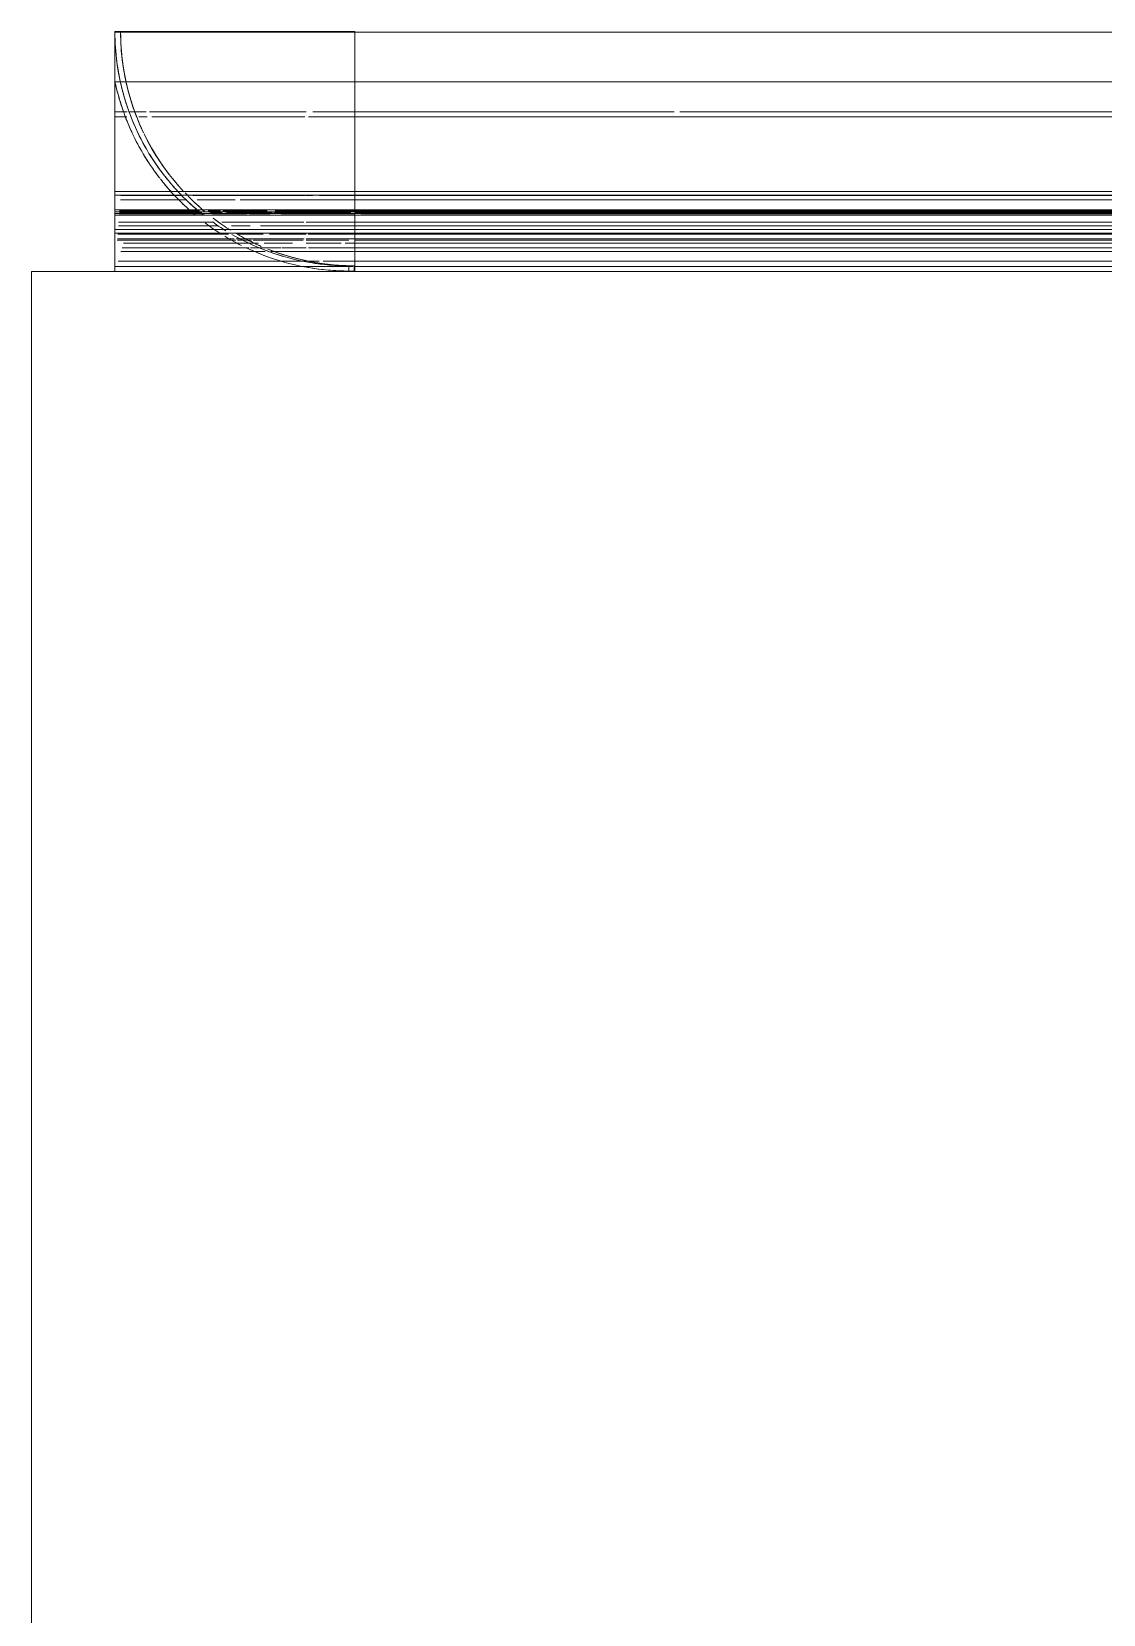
# Model space of a CAD drawing. Header units: millimetres. Extents: x -21807 to 26525, y -2564 to 60640.
# Drawn here: x -12928.6 to -12722.6, y 48158.9 to 48463 of the extents above; entities that cross this region are included whole.
import ezdxf

# ---------------------------------------------------------------- set-up
doc = ezdxf.new("R2010")
doc.units = ezdxf.units.MM
doc.layers.add('A-GENM', color=7, linetype='Continuous', lineweight=5)
doc.layers.add('A-WALL', color=7, linetype='Continuous', lineweight=9)

# ---------------------------------------------------------------- blocks, each defined once
blk = doc.blocks.new('AK-SGS-M3-A_rvt-1-MẶT BẰNG PHÂN VÙNG ÁP SUẤT')
at = {"layer": 'A-WALL', "color": 254, "lineweight": 13, "true_color": 0xcccccc}
for p, q in [((-12928.59, 46316.94), (-12928.59, 48416.94)), ((-12928.59, 48416.94), (-12912.59, 48416.94))]:
    blk.add_line(p, q, dxfattribs=at)
at = {"layer": 'A-WALL', "color": 254, "lineweight": 13, "true_color": 0xe0e0e0}
for p, q in [((-12928.59, 46316.94), (-12928.59, 48416.94)), ((-12928.59, 48416.94), (-12912.59, 48416.94))]:
    blk.add_line(p, q, dxfattribs=at)
at = {"layer": 'A-WALL', "color": 7, "lineweight": 13, "true_color": 0xececec}
blk.add_line((-12912.59, 48416.94), (-12866.49, 48416.94), dxfattribs=at)
at = {"layer": 'A-WALL', "color": 7, "lineweight": 13, "true_color": 0xf4f4f4}
blk.add_line((-12912.59, 48416.94), (-12866.49, 48416.94), dxfattribs=at)
at = {"layer": 'A-WALL', "color": 254, "lineweight": 13, "true_color": 0xe6e6e6}
blk.add_line((-12866.49, 48416.94), (-12614.19, 48416.94), dxfattribs=at)
at = {"layer": 'A-WALL', "color": 7, "lineweight": 13, "true_color": 0xf2f2f2}
blk.add_line((-12866.49, 48416.94), (-12614.19, 48416.94), dxfattribs=at)
blk = doc.blocks.new('AK_BoGocTrong - Thanh nhôm C có chân-1897387-MẶT BẰNG PHÂN VÙNG ÁP SUẤT')
at = {"layer": 'A-GENM', "color": 254, "true_color": 0xe8e8e8}
blk.add_line((0, -253.9), (0, 0), dxfattribs=at)
at = {"layer": 'A-GENM', "color": 7, "true_color": 0xf2f2f2}
for p, q in [((9.54, 0), (2.08, 0)), ((11.71, 0), (9.54, 0)), ((16.21, 0), (13.74, 0)), ((22.38, 0), (16.38, 0)), ((30.79, 0), (24.45, 0)), ((36.04, 0), (38.06, 0)), ((43.63, 0), (41.34, 0)), ((34.5, -2.1), (34.5, -253.9)), ((45, -2.1), (45, -0.26)), ((45, -2.4), (45, -22)), ((45, -2.4), (45, -22)), ((45, -258.9), (45, -255)), ((46, -253.9), (46, -300)), ((46, -253.9), (46, -300)), ((45, -258.9), (45, -300)), ((45, -258.9), (45, -300)), ((9.48, -300), (0, -300)), ((9.54, -300), (16.21, -300)), ((16.38, -300), (30.79, -300)), ((34.43, -300), (31.82, -300)), ((38.06, -300), (36.04, -300)), ((39.22, -300), (44.82, -300)), ((46, -300), (45, -300)), ((45, -300), (46, -300))]:
    blk.add_line(p, q, dxfattribs=at)
at = {"layer": 'A-GENM', "color": 7, "true_color": 0xf0f0f0}
for p, q in [((2.1, 0), (11.65, 0)), ((13.73, 0), (22.27, 0)), ((24.43, 0), (28.53, 0)), ((28.72, 0), (30.72, 0)), ((9.54, -2.1), (9.54, -253.9)), ((30.61, -2.1), (30.61, -253.9)), ((31.35, -2.1), (31.35, -253.9)), ((35.15, -2.1), (35.15, -253.9)), ((38.61, -253.9), (38.61, -2.1)), ((45, -22), (45, -2.4)), ((46, -1.6), (46, -253.9)), ((46, -1.6), (46, -253.9)), ((45, -22), (45, -253.9)), ((45, -22), (45, -253.9)), ((0, -263.26), (0, -254.2)), ((46, -253.9), (46, -300)), ((45, -300), (45, -258.9)), ((0, -273.34), (0, -264.1)), ((0, -281.89), (0, -273.48)), ((0, -289.03), (0, -281.97)), ((0, -294.4), (0, -289.1)), ((0, -297.74), (0, -294.44)), ((28.53, -300), (9.58, -300)), ((30.72, -300), (28.72, -300)), ((44.98, -300), (38.97, -300)), ((46, -300), (45, -300))]:
    blk.add_line(p, q, dxfattribs=at)
at = {"layer": 'A-GENM', "color": 7, "true_color": 0xf3f3f3}
for p, q in [((9.54, 0), (9.54, -2.1)), ((30.61, 0), (31.35, 0)), ((30.61, 0), (30.61, -2.1)), ((31.35, 0), (31.35, -2.1)), ((34.83, 0), (35.15, 0)), ((35.15, 0), (35.15, -2.1)), ((35.74, 0), (37.91, 0)), ((38.14, 0), (35.74, 0)), ((38.61, -2.1), (38.61, 0)), ((45, 0), (46, 0)), ((34.17, -253.9), (34.17, -2.1)), ((37.91, -2.1), (37.91, -47.79)), ((45, -0.26), (45, -2.1)), ((45, -0.26), (45, -2.1)), ((37.91, -47.8), (37.91, -253.9)), ((9.54, -253.9), (9.54, -258.43)), ((30.61, -253.9), (30.61, -261.08)), ((31.35, -253.9), (31.35, -260.75)), ((35.15, -254.16), (35.15, -269.25)), ((38.61, -262.65), (38.61, -253.9)), ((45, -255), (45, -258.9)), ((45, -255), (45, -258.9)), ((9.54, -259.3), (9.54, -261.18)), ((9.54, -263.26), (9.54, -284.07)), ((30.61, -263.26), (30.61, -285.76)), ((31.35, -261.95), (31.35, -263.26)), ((31.35, -263.37), (31.35, -284.94)), ((38.61, -270.93), (38.61, -263.26)), ((35.15, -270.2), (35.15, -281.22)), ((38.61, -275.32), (38.61, -271.78)), ((38.61, -299.44), (38.61, -278.42)), ((35.15, -282.69), (35.15, -299.17)), ((9.54, -284.44), (9.54, -294.38)), ((30.61, -288.16), (30.61, -298.82)), ((31.35, -287.2), (31.35, -298.88)), ((9.54, -295.23), (9.54, -297.42)), ((0, -300), (9.44, -300)), ((31.35, -300), (30.61, -300)), ((34.17, -300), (31.82, -300)), ((32.03, -300), (34.31, -300)), ((35.15, -300), (34.83, -300)), ((37.91, -300), (35.74, -300)), ((35.74, -300), (38.14, -300))]:
    blk.add_line(p, q, dxfattribs=at)
at = {"layer": 'A-GENM', "color": 7, "true_color": 0xf4f4f4}
for p, q in [((34.85, 0), (34.17, 0)), ((34.17, -2.1), (34.17, 0)), ((34.5, 0), (34.83, 0)), ((34.5, 0), (34.5, -2.1)), ((34.85, 0), (34.85, -2.1)), ((37.91, 0), (35.74, 0)), ((38.61, 0), (37.91, 0)), ((37.91, 0), (37.91, -2.1)), ((46, 0), (44.82, 0)), ((45, 0), (46, 0)), ((46, 0), (45, 0)), ((34.85, -2.1), (34.85, -253.9)), ((34.17, -268.9), (34.17, -253.9)), ((34.5, -254.97), (34.5, -269.55)), ((34.85, -254.31), (34.85, -263.26)), ((37.91, -253.9), (37.91, -262.02)), ((34.85, -264.19), (34.85, -268.82)), ((37.91, -263.26), (37.91, -272.58)), ((34.5, -269.98), (34.5, -278.88)), ((34.85, -269.94), (34.85, -278.24)), ((34.17, -279.47), (34.17, -271.26)), ((37.91, -272.74), (37.91, -277.09)), ((34.17, -282.21), (34.17, -279.78)), ((34.5, -279.54), (34.5, -281.88)), ((34.85, -279.28), (34.85, -281.52)), ((37.91, -279.29), (37.91, -299.38)), ((34.17, -299.1), (34.17, -283.9)), ((34.5, -283.5), (34.5, -299.12)), ((34.85, -283.06), (34.85, -299.15)), ((30.61, -286.57), (30.61, -288.16)), ((9.54, -297.82), (9.54, -299.95)), ((31.82, -300), (34.17, -300)), ((34.17, -300), (34.85, -300)), ((34.83, -300), (34.5, -300)), ((35.74, -300), (37.91, -300)), ((37.91, -300), (38.61, -300)), ((44.82, -300), (46, -300))]:
    blk.add_line(p, q, dxfattribs=at)
at = {"layer": 'A-GENM', "color": 7, "true_color": 0xededed}
for p, q in [((41.7, 0), (43.47, 0)), ((46, -1.6), (46, -253.9)), ((45, -253.9), (45, -22))]:
    blk.add_line(p, q, dxfattribs=at)
blk = doc.blocks.new('AK_BoGocTrongTran - Thanh nhôm C có chân-1897390-MẶT BẰNG PHÂN VÙNG ÁP SUẤT')
at = {"layer": 'A-GENM', "color": 254, "true_color": 0xcccccc}
for p, q in [((0, 0), (9.54, 0)), ((0, 0), (0, -253.9)), ((30.6, 0), (9.54, 0)), ((9.54, -253.9), (9.54, 0)), ((30.61, 0), (34.17, 0)), ((30.61, -253.9), (30.61, 0)), ((34.17, 0), (34.85, 0)), ((34.17, 0), (34.17, -253.9)), ((34.85, 0), (37.91, 0)), ((34.85, -253.9), (34.85, 0)), ((37.91, 0), (38.61, 0)), ((37.91, -253.9), (37.91, 0)), ((38.61, 0), (38.61, -253.9)), ((43.02, 0), (41.34, 0)), ((46, -253.9), (46, 0)), ((46, -253.9), (46, -1.6)), ((46, -253.9), (46, -1.6))]:
    blk.add_line(p, q, dxfattribs=at)
at = {"layer": 'A-GENM', "color": 254, "true_color": 0xe6e6e6}
for p, q in [((2.1, 0), (11.65, 0)), ((12.37, 0), (22.5, 0)), ((22.69, 0), (28.53, 0)), ((28.72, 0), (30.72, 0)), ((34.5, 0), (34.83, 0)), ((41.7, 0), (43.47, 0)), ((46, 0), (45, 0)), ((45, 0), (46, 0)), ((45, -2.1), (45, -0.26)), ((45, -2.1), (45, -0.26)), ((45, -2.1), (45, -253.9)), ((46, -253.9), (46, -1.6)), ((31.35, -300), (31.35, -253.9)), ((34.5, -300), (34.5, -253.9)), ((35.15, -300), (35.15, -253.9)), ((45, -300), (45, -254.25)), ((45, -300), (45, -254.25)), ((28.53, -300), (0, -300)), ((30.72, -300), (28.72, -300)), ((31.35, -300), (30.61, -300)), ((30.79, -300), (34.31, -300)), ((31.35, -300), (34.17, -300)), ((35.15, -300), (34.83, -300)), ((35.15, -300), (37.91, -300)), ((35.74, -300), (38.14, -300)), ((43.47, -300), (38.97, -300)), ((44.98, -300), (43.47, -300)), ((45, -300), (46, -300)), ((46, -300), (45, -300))]:
    blk.add_line(p, q, dxfattribs=at)
at = {"layer": 'A-GENM', "color": 254, "true_color": 0xdcdcdc}
for p, q in [((30.61, 0), (31.35, 0)), ((32.26, 0), (30.79, 0)), ((34.17, 0), (31.35, 0)), ((31.35, -253.9), (31.35, 0)), ((34.5, -253.9), (34.5, 0)), ((34.83, 0), (35.15, 0)), ((37.91, 0), (35.15, 0)), ((35.15, -253.9), (35.15, 0)), ((38.14, 0), (35.74, 0)), ((44.45, 0), (43.02, 0)), ((46, 0), (44.82, 0)), ((46, -1.6), (46, 0)), ((46, -1.6), (46, 0)), ((45, -253.9), (45, -2.1)), ((45, -253.9), (45, -2.1)), ((0, -253.9), (0, -300)), ((9.54, -300), (9.54, -253.9)), ((30.61, -300), (30.61, -253.9)), ((34.17, -253.9), (34.17, -300)), ((34.85, -300), (34.85, -253.9)), ((37.91, -300), (37.91, -253.9)), ((38.61, -253.9), (38.61, -300)), ((46, -300), (46, -253.9)), ((46, -300), (46, -253.9)), ((46, -300), (46, -253.9)), ((9.54, -300), (0, -300)), ((9.54, -300), (30.6, -300)), ((34.17, -300), (30.61, -300)), ((34.85, -300), (34.17, -300)), ((37.91, -300), (34.85, -300)), ((38.61, -300), (37.91, -300)), ((38.86, -300), (46, -300))]:
    blk.add_line(p, q, dxfattribs=at)
at = {"layer": 'A-GENM', "color": 7, "true_color": 0xececec}
for p, q in [((36.04, 0), (38.06, 0)), ((46, 0), (45, 0)), ((46, -1.6), (46, 0)), ((45, -0.26), (45, -2.1)), ((45, -254.25), (45, -300)), ((46, -300), (46, -253.9)), ((34.43, -300), (31.82, -300)), ((34.83, -300), (34.5, -300)), ((38.06, -300), (36.04, -300)), ((45, -300), (46, -300))]:
    blk.add_line(p, q, dxfattribs=at)
blk = doc.blocks.new('AK_NepV - AK_NepV-1897389-MẶT BẰNG PHÂN VÙNG ÁP SUẤT')
at = {"layer": 'A-GENM', "color": 7, "true_color": 0xf2f2f2}
for p, q in [((-29.7, 300), (-28.7, 300)), ((-29.7, 300), (-29.7, 297.9)), ((-28.7, 300), (-22.75, 300)), ((-28.7, 300), (-28.7, 297.9)), ((-20.71, 300), (-16.69, 300)), ((-16.5, 300), (-14.39, 300)), ((-6.15, 300), (-5.29, 300)), ((-6.15, 299.3), (-6.15, 297.9)), ((-5.29, 300), (-4.47, 300)), ((-5.29, 299.56), (-5.29, 297.9)), ((-4.47, 299.42), (-4.47, 297.9)), ((-2.83, 300), (-2.83, 297.9)), ((-1, 300), (0, 300)), ((-1, 299.66), (-1, 297.9)), ((-7.78, 297.9), (-7.78, 46.1)), ((-29.7, 46.1), (-29.7, 38.08)), ((-28.7, 46.1), (-28.7, 37.24)), ((-6.15, 46.1), (-6.15, 37.15)), ((-5.29, 46.1), (-5.29, 36.74)), ((-4.47, 46.1), (-4.47, 44.28)), ((-2.83, 46.1), (-2.83, 34.86)), ((-1, 46.1), (-1, 41.64)), ((-4.47, 43.5), (-4.47, 36.74)), ((-29.7, 36.74), (-29.7, 6.68)), ((-6.15, 36.74), (-6.15, 29.69)), ((-1, 36.74), (-1, 0.6)), ((-28.7, 36.49), (-28.7, 7.1)), ((-5.29, 36.38), (-5.29, 25.64)), ((-4.47, 34.11), (-4.47, 28.69)), ((-6.15, 28.52), (-6.15, 23.6)), ((-2.83, 28.86), (-2.83, 1.16)), ((-6.15, 21.87), (-6.15, 0.55)), ((-5.29, 22.94), (-5.29, 0.48)), ((-4.47, 24.13), (-4.47, 1.65)), ((-28.7, 6.18), (-28.7, 4.6)), ((-29.7, 6.03), (-29.7, 4.19)), ((-29.7, 2.35), (-29.7, 0)), ((-28.7, 0), (-29.7, 0)), ((-28.7, 2.27), (-28.7, 0)), ((-16.69, 0), (-28.7, 0)), ((-14.39, 0), (-16.5, 0)), ((-5.29, 0), (-6.15, 0)), ((-4.47, 0), (-5.29, 0)), ((-1.53, 0), (-2.83, 0)), ((0, 0), (-1, 0))]:
    blk.add_line(p, q, dxfattribs=at)
at = {"layer": 'A-GENM', "color": 7, "true_color": 0xf6f6f6}
for p, q in [((-22.75, 300), (-28.7, 300)), ((-16.69, 300), (-20.71, 300)), ((-14.39, 300), (-16.5, 300)), ((-12.8, 300), (-13.62, 300)), ((-12.8, 300), (-12.8, 298.38)), ((-10.69, 300), (-10.69, 297.9)), ((-10.31, 300), (-10.31, 297.9)), ((-8.49, 300), (-8.49, 297.9)), ((-4.47, 300), (-5.04, 300)), ((-5.04, 300), (-5.04, 298.11)), ((-3.54, 300), (-3.54, 297.9)), ((-1, 299.66), (-1, 297.9)), ((-10.31, 297.9), (-10.31, 46.1)), ((-12.8, 46.1), (-12.8, 24.11)), ((-10.69, 46.1), (-10.69, 30.82)), ((-8.49, 46.1), (-8.49, 36.74)), ((-3.54, 46.1), (-3.54, 37.19)), ((-1, 46.1), (-1, 41.64)), ((-10.31, 45.38), (-10.31, 30.66)), ((-5.04, 44.98), (-5.04, 36.74)), ((-1, 41.64), (-1, 40.04)), ((-3.54, 36.74), (-3.54, 32.18)), ((-1, 39.26), (-1, 37.25)), ((-1, 36.74), (-1, 26.17)), ((-8.49, 36.31), (-8.49, 20.53)), ((-5.04, 36.16), (-5.04, 26.58)), ((-3.54, 31.96), (-3.54, 29.86)), ((-10.69, 29.29), (-10.69, 20.78)), ((-10.31, 30.2), (-10.31, 21.46)), ((-12.8, 23.13), (-12.8, 15.83)), ((-10.69, 20.32), (-10.69, 17.94)), ((-10.31, 20.6), (-10.31, 18.31)), ((-28.7, 0), (-16.69, 0)), ((-16.5, 0), (-14.39, 0)), ((-13.62, 0), (-12.8, 0)), ((-10.83, 0), (-13.18, 0)), ((-12.8, 0), (-10.83, 0)), ((-2.83, 0), (-1.53, 0))]:
    blk.add_line(p, q, dxfattribs=at)
at = {"layer": 'A-GENM', "color": 7, "true_color": 0xf4f4f4}
for p, q in [((-13.62, 300), (-13.62, 297.9)), ((-10.39, 300), (-10.39, 297.9)), ((-9.26, 300), (-7.78, 300)), ((-7.78, 300), (-7.78, 297.9)), ((0, 299.74), (0, 298.4)), ((-10.39, 297.9), (-10.39, 46.1)), ((-5.04, 297.9), (-5.04, 46.1)), ((-3.54, 297.9), (-3.54, 46.1)), ((-1, 297.9), (-1, 46.1)), ((0, 297.6), (0, 278)), ((-13.62, 46.1), (-13.62, 39.31)), ((-7.78, 46.1), (-7.78, 28.01)), ((-10.39, 45.23), (-10.39, 21.32)), ((0, 45), (0, 41.68)), ((0, 41.1), (0, 1)), ((-13.62, 38.05), (-13.62, 36.74)), ((-13.62, 36.57), (-13.62, 15.01)), ((-7.78, 26.03), (-7.78, 22.42)), ((-10.39, 20.54), (-10.39, 18.23)), ((-7.78, 19.87), (-7.78, 0.67)), ((-10.39, 16.64), (-10.39, 0.87)), ((-13.62, 12.83), (-13.62, 1.12)), ((-10.83, 0), (-13.18, 0)), ((-7.78, 0), (-9.26, 0))]:
    blk.add_line(p, q, dxfattribs=at)
at = {"layer": 'A-GENM', "color": 7, "true_color": 0xf7f7f7}
for p, q in [((-9.9, 300), (-9.9, 297.9)), ((0, 298.4), (0, 299.74)), ((-12.8, 297.9), (-12.8, 46.1)), ((-10.69, 297.9), (-10.69, 46.1)), ((-9.9, 297.9), (-9.9, 47.28)), ((-8.49, 297.9), (-8.49, 46.1)), ((0, 46.1), (0, 278)), ((-9.9, 46.1), (-9.9, 31.94)), ((0, 41.68), (0, 45)), ((0, 13.08), (0, 41.1)), ((-9.9, 29.85), (-9.9, 25.88)), ((-3.54, 29.86), (-3.54, 26.06)), ((-9.9, 25.35), (-9.9, 18.73)), ((-5.04, 26.24), (-5.04, 23.57)), ((-3.54, 25.8), (-3.54, 1.37)), ((-1, 26.17), (-1, 0.6)), ((-5.04, 23.25), (-5.04, 0.46)), ((-10.31, 16.74), (-10.31, 0.86)), ((-13.18, 0), (-10.83, 0)), ((-5.04, 0), (-4.47, 0))]:
    blk.add_line(p, q, dxfattribs=at)
at = {"layer": 'A-GENM', "color": 7, "true_color": 0xededed}
for p, q in [((-29.7, 297.9), (-29.7, 108.57)), ((-28.7, 297.9), (-28.7, 46.1)), ((-6.15, 297.9), (-6.15, 46.1)), ((-5.29, 297.9), (-5.29, 46.1)), ((-4.47, 297.9), (-4.47, 46.1)), ((-2.83, 297.9), (-2.83, 46.1)), ((-1, 297.9), (-1, 46.1)), ((-29.7, 107.52), (-29.7, 46.1))]:
    blk.add_line(p, q, dxfattribs=at)
at = {"layer": 'A-GENM', "color": 7, "true_color": 0xf3f3f3}
for p, q in [((-13.62, 297.9), (-13.62, 46.1)), ((0, 278), (0, 46.1)), ((-1, 41.64), (-1, 40.04)), ((-1, 39.26), (-1, 37.25)), ((-2.83, 34.82), (-2.83, 29.96)), ((-4.47, 27.6), (-4.47, 24.13)), ((-5.29, 25.63), (-5.29, 23.33)), ((-29.7, 4.13), (-29.7, 2.73))]:
    blk.add_line(p, q, dxfattribs=at)
at = {"layer": 'A-GENM', "color": 7, "true_color": 0xf8f8f8}
for p, q in [((0, 278), (0, 297.6)), ((-8.49, 18.99), (-8.49, 0.72)), ((-10.69, 16.27), (-10.69, 0.89)), ((-9.9, 17.25), (-9.9, 0.83)), ((-12.8, 13.8), (-12.8, 1.06)), ((0, 1), (0, 13.08))]:
    blk.add_line(p, q, dxfattribs=at)
blk = doc.blocks.new('AK_Phụ kiện Panel_Thanh phào C_J - Thanh nhôm C có chân_bo_-V30-MẶT BẰNG PHÂN VÙNG ÁP SUẤT')
at = {"layer": 'A-GENM', "color": 254, "true_color": 0xe6e6e6}
for p, q in [((-12912.59, 48462.94), (-12912.59, 48453.5)), ((-12866.59, 48418.04), (-12867.59, 48418.04))]:
    blk.add_line(p, q, dxfattribs=at)
at = {"layer": 'A-GENM', "color": 7, "true_color": 0xf3f3f3}
blk.add_line((-12912.59, 48453.5), (-12912.59, 48462.94), dxfattribs=at)
at = {"layer": 'A-GENM', "color": 7, "true_color": 0xececec}
for p, q in [((-12867.59, 48417.04), (-12867.59, 48418.04)), ((-12867.59, 48418.04), (-12867.59, 48417.04)), ((-12867.59, 48417.04), (-12866.59, 48417.04)), ((-12866.59, 48417.04), (-12866.59, 48418.04))]:
    blk.add_line(p, q, dxfattribs=at)
at = {"layer": 'A-GENM', "color": 7, "true_color": 0xf4f4f4}
for p, q in [((-12867.59, 48418.04), (-12867.59, 48417.04)), ((-12867.59, 48417.04), (-12867.59, 48418.04)), ((-12866.59, 48417.04), (-12867.59, 48417.04)), ((-12866.59, 48418.04), (-12866.59, 48417.04))]:
    blk.add_line(p, q, dxfattribs=at)
at = {"layer": 'A-GENM', "color": 7, "true_color": 0xf6f6f6}
blk.add_line((-12867.59, 48418.04), (-12866.59, 48418.04), dxfattribs=at)
at = {"layer": 'A-GENM', "color": 7, "true_color": 0xf3f3f3}
for start, end in [(180.1288, 195), (195.1382, 200.188)]:
    blk.add_arc((-12867.59, 48463.04), 45, start, end, dxfattribs=at)
at = {"layer": 'A-GENM', "color": 254, "true_color": 0xe6e6e6}
for radius, start, end in [(45, 180.1333, 205.8009), (46, 192.1073, 205.5939), (46, 205.803, 217.7619), (45, 206.0286, 220.1339), (46, 217.9792, 222.7759), (45, 221.1055, 224.9549), (46, 238.746, 243.2806), (45, 240, 269.6023), (46, 244.5478, 263.9712)]:
    blk.add_arc((-12867.59, 48463.04), radius, start, end, dxfattribs=at)
at = {"layer": 'A-GENM', "color": 7, "true_color": 0xf2f2f2}
for start, end in [(192.1003, 194.8367), (194.8739, 199.6823)]:
    blk.add_arc((-12867.59, 48463.04), 46, start, end, dxfattribs=at)
at = {"layer": 'A-GENM', "color": 7, "true_color": 0xf6f6f6}
for radius, start, end in [(46, 200.9983, 204.9626), (45, 201.5701, 205.6681), (46, 205.1203, 209.3542), (45, 205.8834, 209.8392), (46, 209.626, 212.5901), (45, 259.3645, 268.7758)]:
    blk.add_arc((-12867.59, 48463.04), radius, start, end, dxfattribs=at)
at = {"layer": 'A-GENM', "color": 7, "true_color": 0xf7f7f7}
for radius, start, end in [(46, 212.5901, 217.7507), (45, 211.6555, 219.0153), (46, 218.4867, 222.1843), (45, 219.8136, 223.2151), (46, 244.8253, 250.6377), (45, 248.6529, 251.0123), (45, 251.5611, 253.7126)]:
    blk.add_arc((-12867.59, 48463.04), radius, start, end, dxfattribs=at)
at = {"layer": 'A-GENM', "color": 7, "true_color": 0xf8f8f8}
blk.add_arc((-12867.59, 48463.04), 46, 217.9792, 218.4867, dxfattribs=at)
at = {"layer": 'A-GENM', "color": 7, "true_color": 0xececec}
for radius, start, end in [(46, 222.7759, 229.87), (45, 224.9549, 231.4295), (46, 233.0135, 237.3349), (45, 234.2985, 238.2426), (46, 264.9756, 270)]:
    blk.add_arc((-12867.59, 48463.04), radius, start, end, dxfattribs=at)
at = {"layer": 'A-GENM', "color": 7, "true_color": 0xfafafa}
blk.add_arc((-12867.59, 48463.04), 45, 226.0018, 230.1302, dxfattribs=at)
at = {"layer": 'A-GENM', "color": 7, "true_color": 0xf9f9f9}
for radius, start, end in [(46, 225.9687, 228.4035), (45, 240.6411, 242.8071)]:
    blk.add_arc((-12867.59, 48463.04), radius, start, end, dxfattribs=at)
at = {"layer": 'A-GENM', "color": 7, "true_color": 0xfbfbfb}
blk.add_arc((-12867.59, 48463.04), 45, 243.6448, 245.5315, dxfattribs=at)
at = {"layer": 'A-GENM', "color": 7, "true_color": 0xf4f4f4}
blk.add_arc((-12867.59, 48463.04), 46, 260.0801, 270, dxfattribs=at)
blk = doc.blocks.new('AK_MiengBoGocTrong - AK_MiengBoGocTrong-V31-MẶT BẰNG PHÂN VÙNG ÁP SUẤT')
at = {"layer": 'A-GENM', "color": 254, "true_color": 0xdcdcdc}
for p, q in [((-46.1, 0), (-45, 0)), ((-45, 0), (0, 0)), ((0, 0), (0, -19.52)), ((0, -46.1), (-46.1, -46.1))]:
    blk.add_line(p, q, dxfattribs=at)
at = {"layer": 'A-GENM', "color": 254, "true_color": 0xcccccc}
for p, q in [((0, 0), (-46.1, 0)), ((-46.1, 0), (-46.1, -46.1)), ((0, -46.1), (0, 0)), ((-46.1, -46.1), (0, -46.1))]:
    blk.add_line(p, q, dxfattribs=at)
at = {"layer": 'A-GENM', "color": 254, "true_color": 0xe6e6e6}
for p, q in [((-46.1, -28.41), (-46.1, -0.1)), ((0, -19.53), (0, -27.11)), ((-46.1, -30.71), (-46.1, -28.6)), ((0, -28.06), (0, -30.58)), ((-46.1, -44.92), (-46.1, -38.71)), ((0, -38.93), (0, -40.54)), ((0, -41.65), (0, -43.87)), ((0, -43.87), (0, -45)), ((0, -45), (0, -46.1))]:
    blk.add_line(p, q, dxfattribs=at)
at = {"layer": 'A-GENM', "color": 7, "true_color": 0xececec}
for p, q in [((-46.1, -34.27), (-46.1, -30.71)), ((0, -30.9), (0, -34.36)), ((-46.1, -38.01), (-46.1, -35.84)), ((0, -35.95), (0, -38.25))]:
    blk.add_line(p, q, dxfattribs=at)
at = {"layer": 'A-GENM', "color": 254, "true_color": 0xe6e6e6}
for start, end in [(180.1288, 195), (195, 205.6187), (205.8834, 218.964), (219.8136, 223.2151), (240, 246.4787), (248.2406, 269.2182)]:
    blk.add_arc((0, 0), 45, start, end, dxfattribs=at)
at = {"layer": 'A-GENM', "color": 7, "true_color": 0xececec}
for start, end in [(225, 230.1302), (233.4341, 237.9761)]:
    blk.add_arc((0, 0), 45, start, end, dxfattribs=at)
blk = doc.blocks.new('AK_MiengBoGocTrong - AK_MiengBoGocTrong-V32-MẶT BẰNG PHÂN VÙNG ÁP SUẤT')
at = {"layer": 'A-GENM', "color": 7, "true_color": 0xf2f2f2}
for p, q in [((-46.1, 46.1), (0, 46.1)), ((0, 46.1), (0, 45)), ((-27.21, 35.84), (-25.81, 36.86)), ((0, 38.22), (0, 35.95)), ((-46.1, 15.4), (-46.1, 9.64)), ((0, 10.01), (0, 15.4)), ((0, 0.1), (0, 9.64))]:
    blk.add_line(p, q, dxfattribs=at)
at = {"layer": 'A-GENM', "color": 7, "true_color": 0xf4f4f4}
blk.add_line((0, 46.1), (-46.1, 46.1), dxfattribs=at)
at = {"layer": 'A-GENM', "color": 7, "true_color": 0xededed}
for p, q in [((-46.1, 38.71), (-46.1, 44.92)), ((-0.49, 45), (0, 45)), ((0, 45), (0, 41.65)), ((-22.78, 38.81), (-21.47, 39.54)), ((0, 40.54), (0, 38.93)), ((-46.1, 28.6), (-46.1, 30.71)), ((-46.1, 9.64), (-46.1, 28.41)), ((0, 25.33), (0, 21)), ((-41.34, 17.77), (-40.71, 19.17)), ((0, 14.98), (0, 10.01)), ((-45, 0.1), (-44.96, 1.8)), ((-43.87, 0), (-10.01, 0)), ((-9.36, 0), (0, 0))]:
    blk.add_line(p, q, dxfattribs=at)
at = {"layer": 'A-GENM', "color": 7, "true_color": 0xf6f6f6}
for p, q in [((-46.1, 43.57), (-46.1, 42.27)), ((-46.1, 30.71), (-46.1, 28.6)), ((0, 28.6), (0, 30.49)), ((-46.1, 28.41), (-46.1, 16.4)), ((0, 19.52), (0, 27.04)), ((0, 16.4), (0, 19.52))]:
    blk.add_line(p, q, dxfattribs=at)
at = {"layer": 'A-GENM', "color": 7, "true_color": 0xf0f0f0}
for p, q in [((-21.21, 39.69), (-19.61, 40.5)), ((-16.31, 41.94), (-14.68, 42.54)), ((-46.1, 35.84), (-46.1, 38.01)), ((-46.1, 30.71), (-46.1, 34.27)), ((0, 34.36), (0, 30.9)), ((0, 30.67), (0, 28.06)), ((-34.99, 28.3), (-33.83, 29.67)), ((-37.08, 25.49), (-36.09, 26.87)), ((0, 27.11), (0, 25.33)), ((0, 21), (0, 19.53)), ((0, 19.52), (0, 14.98)), ((-46.1, 0.1), (-46.1, 9.54)), ((0, 9.65), (0, 0.1))]:
    blk.add_line(p, q, dxfattribs=at)
at = {"layer": 'A-GENM', "color": 7, "true_color": 0xf7f7f7}
for p, q in [((-46.1, 34.27), (-46.1, 31.92)), ((0, 31.92), (0, 34.27))]:
    blk.add_line(p, q, dxfattribs=at)
at = {"layer": 'A-GENM', "color": 7, "true_color": 0xf3f3f3}
blk.add_line((-46.1, 9.54), (-46.1, 0.1), dxfattribs=at)
at = {"layer": 'A-GENM', "color": 254, "true_color": 0xe8e8e8}
for p, q in [((-45, 0), (-46.1, 0)), ((-28.06, 0), (-45, 0)), ((-19.52, 0), (-28.06, 0)), ((0, 0), (-19.52, 0))]:
    blk.add_line(p, q, dxfattribs=at)
at = {"layer": 'A-GENM', "color": 7, "true_color": 0xf0f0f0, "flags": 128}
for points in [[(-14.62, 42.56), (-12.9, 43.11), (-11.17, 43.59), (-9.42, 44), (-7.65, 44.35)], [(-5.87, 44.62), (-4.08, 44.81), (-2.59, 44.92)], [(-43.71, 10.7), (-43.25, 12.44), (-42.72, 14.16), (-42.12, 15.85), (-41.45, 17.52)], [(-44.68, 5.39), (-44.43, 7.17), (-44.1, 8.94)]]:
    blk.add_lwpolyline(points, dxfattribs=at)
at = {"layer": 'A-GENM', "color": 7, "true_color": 0xf2f2f2, "flags": 128}
blk.add_lwpolyline([(-32.62, 31), (-31.35, 32.28), (-30.04, 33.51)], dxfattribs=at)
at = {"layer": 'A-GENM', "color": 7, "true_color": 0xededed, "flags": 128}
for points in [[(-39.91, 20.78), (-39.05, 22.36), (-38.13, 23.9), (-37.14, 25.41)], [(-44.96, 1.8), (-44.86, 3.6), (-44.69, 5.27)]]:
    blk.add_lwpolyline(points, dxfattribs=at)
at = {"layer": 'A-GENM', "color": 7, "true_color": 0xf0f0f0}
for start, end in [(95.5252, 111.7594), (92.7851, 95.1665), (113.5213, 117.2149), (122.0239, 126.5659), (136.7849, 140.1864), (160.3942, 169.6058)]:
    blk.add_arc((0, 0), 45, start, end, dxfattribs=at)
at = {"layer": 'A-GENM', "color": 7, "true_color": 0xededed}
for start, end in [(90.7818, 92.7851), (117.2149, 120), (142.3909, 150), (150, 154.1166), (154.3813, 160.3942), (169.6058, 179.8712)]:
    blk.add_arc((0, 0), 45, start, end, dxfattribs=at)
at = {"layer": 'A-GENM', "color": 7, "true_color": 0xf2f2f2}
blk.add_arc((0, 0), 45, 129.8698, 135, dxfattribs=at)
blk = doc.blocks.new('AK-SGS-M3-Hrvt_rvt-1-MẶT BẰNG PHÂN VÙNG ÁP SUẤT')
at = {"layer": 'A-GENM', "color": 253, "lineweight": 5, "true_color": 0xaaaaaa}
for name, p in [('AK_MiengBoGocTrong - AK_MiengBoGocTrong-V31-MẶT BẰNG PHÂN VÙNG ÁP SUẤT', (-12866.49, 48463.04)), ('AK_Phụ kiện Panel_Thanh phào C_J - Thanh nhôm C có chân_bo_-V30-MẶT BẰNG PHÂN VÙNG ÁP SUẤT', (0, 0))]:
    blk.add_blockref(name, p, dxfattribs=at)
at = {"layer": 'A-GENM', "color": 253, "lineweight": 5, "true_color": 0xaaaaaa, "extrusion": (0, 0, -1), "rotation": 180}
blk.add_blockref('AK_MiengBoGocTrong - AK_MiengBoGocTrong-V32-MẶT BẰNG PHÂN VÙNG ÁP SUẤT', (12866.49, 48463.04), dxfattribs=at)
at = {"layer": 'A-GENM', "color": 253, "lineweight": 5, "true_color": 0xaaaaaa}
for name, p, rotation in [('AK_BoGocTrong - Thanh nhôm C có chân-1897387-MẶT BẰNG PHÂN VÙNG ÁP SUẤT', (-12612.59, 48462.94), 269.9999999999992), ('AK_BoGocTrongTran - Thanh nhôm C có chân-1897390-MẶT BẰNG PHÂN VÙNG ÁP SUẤT', (-12612.59, 48462.94), 269.999999999999), ('AK_NepV - AK_NepV-1897389-MẶT BẰNG PHÂN VÙNG ÁP SUẤT', (-12912.59, 48417.94), 269.9999999999992)]:
    blk.add_blockref(name, p, dxfattribs=dict(at, rotation=rotation))

msp = doc.modelspace()

# ---------------------------------------------------------------- block references
at = {"lineweight": 5}
for name in ['AK-SGS-M3-A_rvt-1-MẶT BẰNG PHÂN VÙNG ÁP SUẤT', 'AK-SGS-M3-Hrvt_rvt-1-MẶT BẰNG PHÂN VÙNG ÁP SUẤT']:
    msp.add_blockref(name, (0, 0), dxfattribs=at)

doc.saveas('drawing.dxf')
